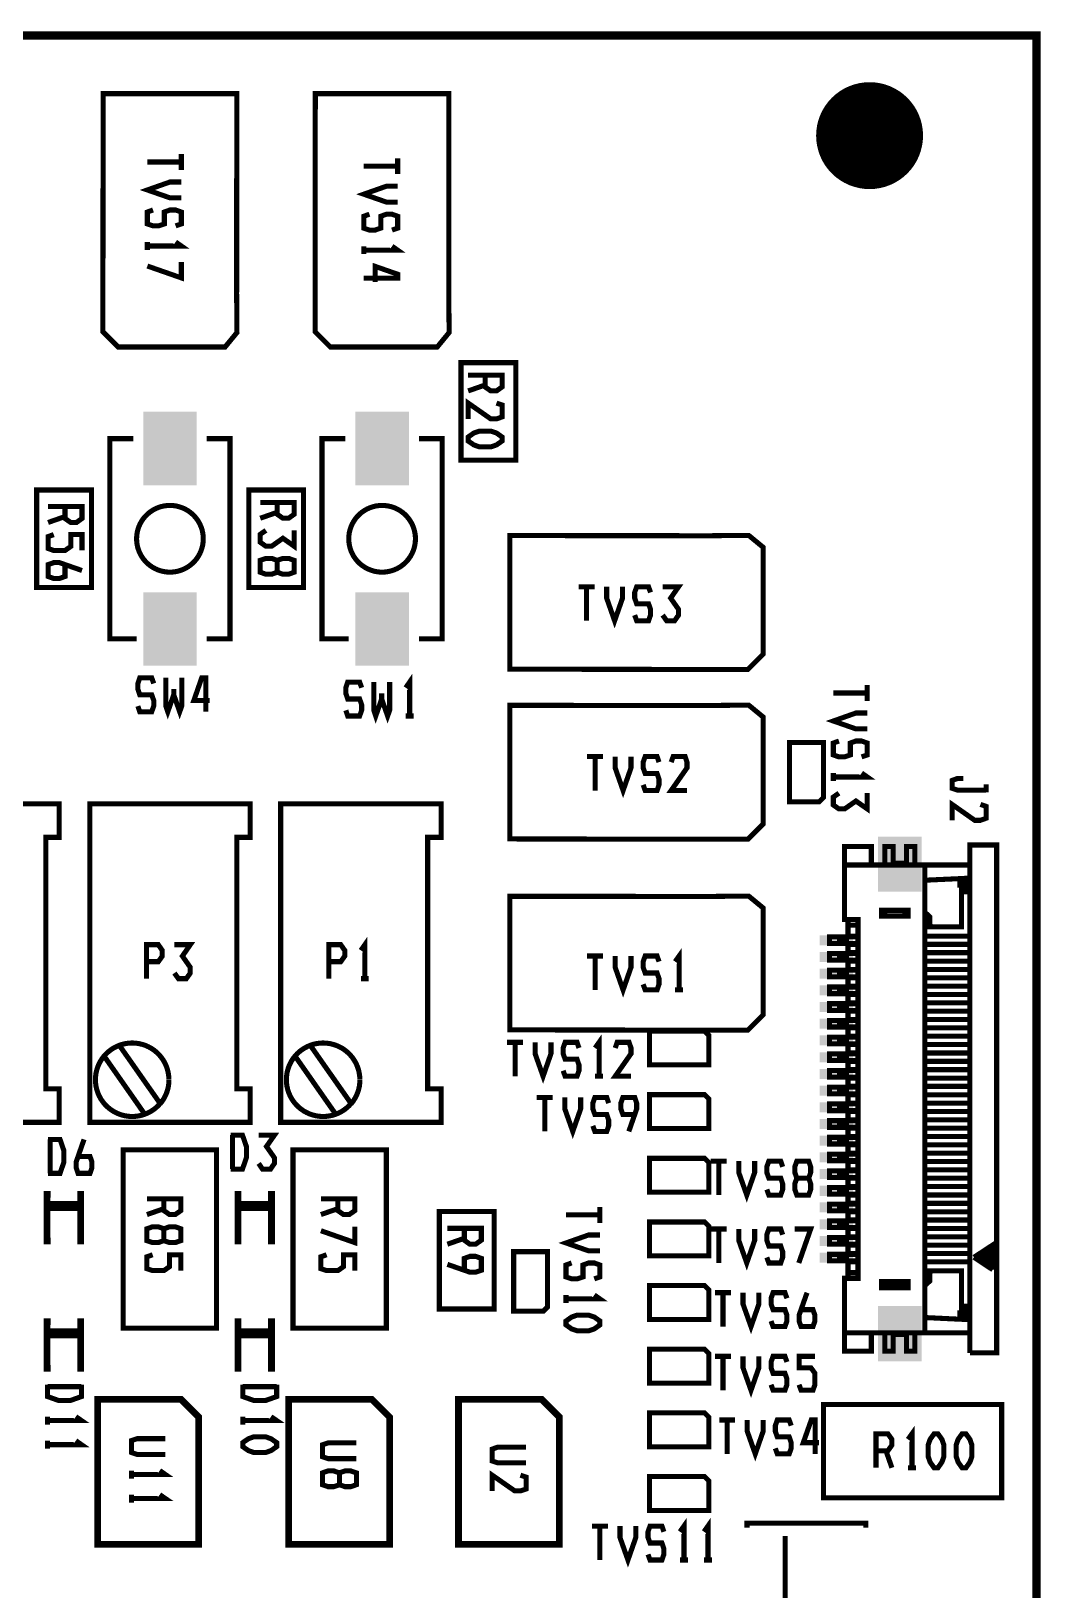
# Model space of a CAD drawing. Extents: x 0 to 130, y 331 to 429.
# Drawn here: x 99.85 to 130.07, y 382.5 to 429.15 of the extents above; entities that cross this region are included whole.
import ezdxf

# ---------------------------------------------------------------- set-up
doc = ezdxf.new("R2010")
doc.units = 0
doc.header["$MEASUREMENT"] = 0
doc.layers.get('0').update_dxf_attribs({"linetype": 'CONTINUOUS'})
for name, color, linetype in [('23-325-0_AST', 7, 'CONTINUOUS'), ('23-325-0_DRD', 1, 'CONTINUOUS'), ('THRUHOLE_NPT', 13, 'CONTINUOUS')]:
    doc.layers.add(name, color=color, linetype=linetype)

# ---------------------------------------------------------------- blocks, each defined once
blk = doc.blocks.new('RECTANGLE_25')
blk.add_solid([(0.82423, 0.65024), (0.82423, -0.65024), (-0.82423, 0.65024), (-0.82423, -0.65024)])
blk = doc.blocks.new('RECTANGLE_26')
blk.add_solid([(0.14986, 0.50038), (0.14986, -0.50038), (-0.14986, 0.50038), (-0.14986, -0.50038)])
blk = doc.blocks.new('RECTANGLE_43')
blk.add_solid([(1.09982, 0.8001), (1.09982, -0.8001), (-1.09982, 0.8001), (-1.09982, -0.8001)])
blk = doc.blocks.new('ROUND_1')
at = {"const_width": 1.6002}
blk.add_lwpolyline([(-0.8001, 0, 1), (0.8001, 0, 1)], format="xyb", close=True, dxfattribs=at)

msp = doc.modelspace()

# ---------------------------------------------------------------- linework, layer by layer
at = {"layer": '23-325-0_AST'}
for points, const_width in [([(-0.06, 339.022), (129.939, 339.022), (129.939, 429.021), (-0.06, 429.021), (-0.06, 339.022)], 0.254), ([(105.997, 421.287), (106.007, 420.129), (105.652, 419.697), (102.451, 419.697), (101.994, 420.154), (102.002, 427.279), (106, 427.279), (106, 425.641), (105.997, 421.287)], 0.152), ([(112.347, 421.287), (112.357, 420.129), (112.002, 419.697), (108.801, 419.697), (108.344, 420.154), (108.352, 427.279), (112.35, 427.279), (112.35, 425.641), (112.347, 421.287)], 0.152), ([(104.341, 424.998), (104.341, 425.473)], 0.152), ([(103.325, 425.234), (104.341, 425.234)], 0.152), ([(109.802, 425.107), (110.818, 425.107)], 0.152), ([(110.818, 424.871), (110.818, 425.346)], 0.152), ([(104.341, 424.16), (104.003, 424.16), (103.325, 424.396), (104.003, 424.635), (104.341, 424.635)], 0.152), ([(110.818, 424.033), (110.48, 424.033), (109.802, 424.269), (110.48, 424.508), (110.818, 424.508)], 0.152), ([(104.171, 423.322), (104.341, 423.38), (104.341, 423.736), (104.171, 423.797), (104.003, 423.797), (103.833, 423.736), (103.833, 423.38), (103.663, 423.322), (103.495, 423.322), (103.325, 423.38), (103.325, 423.736), (103.495, 423.797)], 0.152), ([(110.648, 423.195), (110.818, 423.253), (110.818, 423.609), (110.648, 423.67), (110.48, 423.67), (110.31, 423.609), (110.31, 423.253), (110.14, 423.195), (109.972, 423.195), (109.802, 423.253), (109.802, 423.609), (109.972, 423.67)], 0.152), ([(103.325, 422.603), (103.325, 422.839)], 0.152), ([(103.325, 422.72), (104.341, 422.72), (104.171, 422.839)], 0.152), ([(109.802, 422.476), (109.802, 422.712)], 0.152), ([(109.802, 422.593), (110.818, 422.593), (110.648, 422.712)], 0.152), ([(103.325, 422.12), (104.341, 421.765), (104.341, 422.237)], 0.152), ([(110.14, 421.638), (110.14, 422.11), (110.818, 421.874), (110.818, 421.754), (109.802, 421.754)], 0.152), ([(114.351, 416.306), (114.351, 419.227), (112.713, 419.227), (112.713, 416.306), (114.351, 416.306)], 0.152), ([(113.434, 418.856), (113.434, 418.501), (113.605, 418.381), (113.775, 418.381), (113.942, 418.501), (113.942, 418.856), (112.926, 418.856)], 0.152), ([(113.434, 418.559), (112.926, 418.381)], 0.152), ([(112.926, 417.543), (112.926, 418.018), (113.605, 417.543), (113.775, 417.543), (113.942, 417.604), (113.942, 417.96), (113.775, 418.018)], 0.152), ([(112.926, 417.002), (113.097, 417.121), (113.267, 417.18), (113.605, 417.18), (113.775, 417.121), (113.942, 417.002), (113.942, 416.883), (113.775, 416.766), (113.605, 416.705), (113.267, 416.705), (113.097, 416.766), (112.926, 416.883), (112.926, 417.002)], 0.152), ([(102.901, 416.954), (102.202, 416.954), (102.202, 410.959), (103.003, 410.959)], 0.152), ([(105.101, 416.954), (105.799, 416.954), (105.799, 410.959), (105.101, 410.959)], 0.152), ([(109.251, 416.954), (108.552, 416.954), (108.552, 410.959), (109.353, 410.959)], 0.152), ([(111.451, 416.954), (112.149, 416.954), (112.149, 410.959), (111.451, 410.959)], 0.152), ([(101.651, 412.496), (101.651, 415.417), (100.013, 415.417), (100.013, 412.496), (101.651, 412.496)], 0.152), ([(108.001, 412.496), (108.001, 415.417), (106.363, 415.417), (106.363, 412.496), (108.001, 412.496)], 0.152), ([(100.861, 414.919), (100.861, 414.564), (101.032, 414.444), (101.202, 414.444), (101.369, 414.564), (101.369, 414.919), (100.353, 414.919)], 0.152), ([(100.861, 414.622), (100.353, 414.444)], 0.152), ([(107.211, 415.046), (107.211, 414.691), (107.382, 414.571), (107.552, 414.571), (107.719, 414.691), (107.719, 415.046), (106.703, 415.046)], 0.152), ([(107.211, 414.749), (106.703, 414.571)], 0.152), ([(106.874, 414.208), (106.703, 414.089), (106.703, 413.853), (106.874, 413.733), (107.044, 413.733), (107.382, 413.972), (107.719, 413.733), (107.719, 414.208)], 0.152), ([(100.524, 414.081), (100.353, 414.023), (100.353, 413.667), (100.524, 413.606), (100.861, 413.606), (101.032, 413.726), (101.032, 414.081), (101.369, 414.081), (101.369, 413.606)], 0.152), ([(120.165, 414.048), (121.324, 414.058), (121.755, 413.703), (121.755, 410.502), (121.298, 410.045), (114.173, 410.053), (114.173, 414.051), (115.812, 414.051), (120.165, 414.048)], 0.152), ([(100.861, 413.184), (100.861, 412.829), (100.694, 412.768), (100.524, 412.768), (100.353, 412.829), (100.353, 413.184), (100.524, 413.243), (100.694, 413.243), (101.369, 413.007)], 0.152), ([(107.211, 412.956), (107.382, 412.895), (107.552, 412.895), (107.719, 412.956), (107.719, 413.311), (107.552, 413.37), (107.382, 413.37), (107.211, 413.311), (107.211, 412.956), (107.044, 412.895), (106.874, 412.895), (106.703, 412.956), (106.703, 413.311), (106.874, 413.37), (107.044, 413.37), (107.211, 413.311)], 0.152), ([(116.708, 412.519), (116.233, 412.519)], 0.152), ([(116.472, 411.503), (116.472, 412.519)], 0.152), ([(117.547, 412.519), (117.547, 412.181), (117.31, 411.503), (117.072, 412.181), (117.072, 412.519)], 0.152), ([(118.385, 412.351), (118.326, 412.519), (117.971, 412.519), (117.91, 412.351), (117.91, 412.181), (117.971, 412.011), (118.326, 412.011), (118.385, 411.843), (118.385, 411.673), (118.326, 411.503), (117.971, 411.503), (117.91, 411.673)], 0.152), ([(118.748, 411.673), (118.867, 411.503), (119.104, 411.503), (119.223, 411.673), (119.223, 411.843), (118.987, 412.181), (119.223, 412.519), (118.748, 412.519)], 0.152), ([(103.516, 409.626), (103.455, 409.796), (103.099, 409.796), (103.041, 409.626), (103.041, 409.458), (103.099, 409.288), (103.455, 409.288), (103.516, 409.118), (103.516, 408.95), (103.455, 408.78), (103.099, 408.78), (103.041, 408.95)], 0.152), ([(104.115, 409.458), (104.115, 409.288), (103.937, 408.78), (103.879, 408.95), (103.879, 409.796)], 0.152), ([(104.354, 409.796), (104.354, 408.95), (104.293, 408.78), (104.115, 409.288)], 0.152), ([(105.192, 409.118), (104.717, 409.118), (104.953, 409.796), (105.073, 409.796), (105.073, 408.78)], 0.152), ([(109.739, 409.499), (109.678, 409.669), (109.322, 409.669), (109.264, 409.499), (109.264, 409.331), (109.322, 409.161), (109.678, 409.161), (109.739, 408.991), (109.739, 408.823), (109.678, 408.653), (109.322, 408.653), (109.264, 408.823)], 0.152), ([(110.338, 409.331), (110.338, 409.161), (110.16, 408.653), (110.102, 408.823), (110.102, 409.669)], 0.152), ([(110.577, 409.669), (110.577, 408.823), (110.516, 408.653), (110.338, 409.161)], 0.152), ([(111.176, 408.653), (111.176, 409.669), (111.059, 409.499)], 0.152), ([(124.872, 409.105), (124.872, 409.58)], 0.152), ([(123.856, 409.341), (124.872, 409.341)], 0.152), ([(111.296, 408.653), (111.059, 408.653)], 0.152), ([(120.165, 408.968), (121.324, 408.978), (121.755, 408.623), (121.755, 405.422), (121.298, 404.965), (114.173, 404.973), (114.173, 408.971), (115.812, 408.971), (120.165, 408.968)], 0.152), ([(124.872, 408.267), (124.532, 408.267), (123.856, 408.503), (124.532, 408.742), (124.872, 408.742)], 0.152), ([(123.559, 406.337), (123.559, 407.861), (122.543, 407.861), (122.543, 406.083), (123.432, 406.083), (123.559, 406.21), (123.559, 406.337)], 0.152), ([(124.702, 407.429), (124.872, 407.487), (124.872, 407.843), (124.702, 407.904), (124.532, 407.904), (124.364, 407.843), (124.364, 407.487), (124.194, 407.429), (124.024, 407.429), (123.856, 407.487), (123.856, 407.843), (124.024, 407.904)], 0.152), ([(116.962, 407.439), (116.487, 407.439)], 0.152), ([(116.726, 406.423), (116.726, 407.439)], 0.152), ([(117.801, 407.439), (117.801, 407.101), (117.564, 406.423), (117.326, 407.101), (117.326, 407.439)], 0.152), ([(118.639, 407.271), (118.58, 407.439), (118.225, 407.439), (118.164, 407.271), (118.164, 407.101), (118.225, 406.931), (118.58, 406.931), (118.639, 406.763), (118.639, 406.593), (118.58, 406.423), (118.225, 406.423), (118.164, 406.593)], 0.152), ([(119.477, 406.423), (119.002, 406.423), (119.477, 407.101), (119.477, 407.271), (119.419, 407.439), (119.063, 407.439), (119.002, 407.271)], 0.152), ([(123.856, 406.71), (123.856, 406.946)], 0.152), ([(123.856, 406.827), (124.872, 406.827), (124.702, 406.946)], 0.152), ([(127.75, 406.786), (127.58, 406.786), (127.412, 406.725), (127.412, 406.489), (127.58, 406.431), (128.428, 406.431)], 0.152), ([(124.024, 406.344), (123.856, 406.227), (123.856, 405.989), (124.024, 405.872), (124.194, 405.872), (124.532, 406.108), (124.872, 405.872), (124.872, 406.344)], 0.152), ([(128.428, 406.37), (128.428, 406.608)], 0.152), ([(100.285, 397.492), (100.686, 397.492), (100.686, 396.492), (95.885, 396.492), (95.885, 406.022), (100.686, 406.022), (100.686, 405.021), (100.285, 405.021), (100.285, 397.492)], 0.152), ([(106, 397.492), (106.401, 397.492), (106.401, 396.492), (101.6, 396.492), (101.6, 406.022), (106.401, 406.022), (106.401, 405.021), (106, 405.021), (106, 397.492)], 0.152), ([(111.715, 397.492), (112.116, 397.492), (112.116, 396.492), (107.315, 396.492), (107.315, 406.022), (112.116, 406.022), (112.116, 405.021), (111.715, 405.021), (111.715, 397.492)], 0.152), ([(127.412, 405.531), (127.412, 406.006), (128.088, 405.531), (128.258, 405.531), (128.428, 405.592), (128.428, 405.948), (128.258, 406.006)], 0.152), ([(124.194, 390.192), (124.194, 391.823), (124.295, 391.823), (124.595, 391.823), (124.595, 402.562), (124.295, 402.562), (124.194, 402.562), (124.194, 404.193), (124.194, 404.744), (124.994, 404.744), (124.994, 404.193), (125.395, 404.193), (126.294, 404.193), (126.594, 404.193), (127.945, 404.193), (127.945, 390.192), (127.945, 389.593), (127.945, 390.192), (126.594, 390.192), (126.594, 390.65), (126.594, 390.993), (126.594, 391.612), (126.594, 391.993), (126.594, 390.192), (126.294, 390.192), (125.395, 390.192), (124.994, 390.192), (124.194, 390.192), (124.194, 389.644), (124.994, 389.644), (124.994, 390.192)], 0.152), ([(125.395, 404.193), (125.395, 404.744), (125.644, 404.744), (125.644, 404.244), (126.045, 404.244), (126.045, 404.744), (126.294, 404.744), (126.294, 404.193)], 0.152), ([(127.945, 404.193), (127.945, 404.792), (128.745, 404.792), (128.745, 389.593), (127.945, 389.593)], 0.152), ([(124.994, 404.193), (124.194, 404.193)], 0.152), ([(126.594, 403.738), (126.594, 404.193)], 0.152), ([(127.945, 403.393), (127.795, 403.393), (127.795, 403.794), (127.646, 403.786), (126.594, 403.738), (126.594, 402.773), (126.594, 391.993)], 0.152), ([(127.646, 403.786), (127.646, 403.593), (127.694, 403.593), (127.694, 402.344), (126.802, 402.344), (126.594, 402.344)], 0.152), ([(120.165, 403.253), (121.324, 403.263), (121.755, 402.908), (121.755, 399.707), (121.298, 399.25), (114.173, 399.258), (114.173, 403.256), (115.812, 403.256), (120.165, 403.253)], 0.152), ([(124.194, 403.393), (124.194, 402.664)], 0.152), ([(124.295, 402.562), (124.295, 402.392)], 0.152), ([(125.395, 402.664), (125.294, 402.664), (125.294, 402.842), (125.395, 402.842), (125.995, 402.842), (125.995, 402.824), (125.995, 402.842), (126.094, 402.842), (126.094, 402.664), (125.995, 402.664), (125.995, 402.824), (125.395, 402.824), (125.395, 402.664), (125.995, 402.664)], 0.152), ([(125.395, 402.842), (125.395, 402.824)], 0.152), ([(126.594, 402.773), (126.696, 402.687)], 0.152), ([(126.802, 402.344), (126.744, 402.392), (126.744, 402.643), (126.696, 402.687), (126.696, 402.344)], 0.152), ([(124.044, 402.044), (123.744, 402.044), (123.744, 401.843), (124.044, 401.843), (124.044, 402.044), (124.095, 402.044), (124.095, 401.843), (124.245, 401.843), (124.245, 402.044), (124.493, 402.044), (124.595, 402.044)], 0.152), ([(124.095, 402.044), (124.245, 402.044)], 0.152), ([(124.493, 402.042), (124.493, 402.067), (124.295, 402.067), (124.295, 402.392), (124.595, 402.392)], 0.152), ([(124.333, 402.044), (124.316, 402.044)], 0.152), ([(124.595, 402.067), (124.493, 402.067)], 0.152), ([(127.945, 402.067), (126.594, 402.067)], 0.152), ([(103.297, 401.3), (103.653, 401.3), (103.772, 401.467), (103.772, 401.638), (103.653, 401.808), (103.297, 401.808), (103.297, 400.792)], 0.152), ([(104.135, 400.959), (104.255, 400.792), (104.491, 400.792), (104.61, 400.959), (104.61, 401.13), (104.374, 401.467), (104.61, 401.808), (104.135, 401.808)], 0.152), ([(108.758, 401.3), (109.114, 401.3), (109.233, 401.467), (109.233, 401.638), (109.114, 401.808), (108.758, 401.808), (108.758, 400.792)], 0.152), ([(109.835, 400.792), (109.835, 401.808), (109.716, 401.638)], 0.152), ([(119.241, 400.454), (119.241, 401.47), (119.121, 401.302)], 0.152), ([(124.095, 401.843), (124.044, 401.843)], 0.152), ([(124.595, 401.818), (124.493, 401.818), (124.493, 401.843), (124.245, 401.843)], 0.152), ([(124.493, 401.818), (124.295, 401.818), (124.295, 401.569), (124.493, 401.569), (124.595, 401.569)], 0.152), ([(124.333, 401.843), (124.316, 401.843)], 0.152), ([(124.493, 401.843), (124.595, 401.843)], 0.152), ([(124.493, 401.544), (124.493, 401.569)], 0.152), ([(126.594, 401.818), (127.945, 401.818)], 0.152), ([(127.945, 401.569), (126.594, 401.569)], 0.152), ([(116.962, 401.47), (116.487, 401.47)], 0.152), ([(116.726, 400.454), (116.726, 401.47)], 0.152), ([(117.801, 401.47), (117.801, 401.132), (117.564, 400.454), (117.326, 401.132), (117.326, 401.47)], 0.152), ([(118.639, 401.302), (118.58, 401.47), (118.225, 401.47), (118.164, 401.302), (118.164, 401.132), (118.225, 400.962), (118.58, 400.962), (118.639, 400.794), (118.639, 400.624), (118.58, 400.454), (118.225, 400.454), (118.164, 400.624)], 0.152), ([(124.595, 401.318), (124.493, 401.318), (124.493, 401.343), (124.245, 401.343), (124.095, 401.343), (124.095, 401.544), (124.044, 401.544), (123.744, 401.544), (123.744, 401.343), (124.044, 401.343), (124.095, 401.343)], 0.152), ([(124.044, 401.544), (124.044, 401.343)], 0.152), ([(124.095, 401.544), (124.245, 401.544)], 0.152), ([(124.595, 401.544), (124.493, 401.544), (124.245, 401.544), (124.245, 401.343)], 0.152), ([(124.493, 401.318), (124.295, 401.318), (124.295, 401.069), (124.493, 401.069), (124.595, 401.069)], 0.152), ([(124.333, 401.343), (124.316, 401.343)], 0.152), ([(124.493, 401.343), (124.595, 401.343)], 0.152), ([(126.594, 401.318), (127.945, 401.318)], 0.152), ([(109.952, 400.792), (109.716, 400.792)], 0.152), ([(124.595, 401.043), (124.493, 401.043), (124.245, 401.043), (124.095, 401.043), (124.044, 401.043), (124.044, 400.843), (123.744, 400.843), (123.744, 401.043), (124.044, 401.043)], 0.152), ([(124.595, 400.817), (124.493, 400.817), (124.493, 400.843), (124.245, 400.843), (124.095, 400.843), (124.044, 400.843)], 0.152), ([(124.095, 401.043), (124.095, 400.843)], 0.152), ([(124.245, 401.043), (124.245, 400.843)], 0.152), ([(124.493, 400.817), (124.295, 400.817), (124.295, 400.568), (124.496, 400.568)], 0.152), ([(124.333, 401.043), (124.316, 401.043)], 0.152), ([(124.316, 400.843), (124.333, 400.843)], 0.152), ([(124.493, 401.043), (124.493, 401.069)], 0.152), ([(124.493, 400.843), (124.595, 400.843)], 0.152), ([(127.945, 401.069), (126.594, 401.069)], 0.152), ([(126.594, 400.817), (127.945, 400.817)], 0.152), ([(119.358, 400.454), (119.121, 400.454)], 0.152), ([(124.044, 400.543), (123.744, 400.543), (123.744, 400.342), (124.044, 400.342), (124.044, 400.543), (124.095, 400.543), (124.245, 400.543)], 0.152), ([(124.245, 400.342), (124.095, 400.342), (124.044, 400.342)], 0.152), ([(124.095, 400.342), (124.095, 400.543)], 0.152), ([(124.595, 400.568), (124.496, 400.568), (124.493, 400.568), (124.493, 400.543), (124.245, 400.543), (124.245, 400.342), (124.493, 400.342), (124.595, 400.342)], 0.152), ([(124.493, 400.043), (124.493, 400.068), (124.295, 400.068), (124.295, 400.317), (124.493, 400.317), (124.595, 400.317)], 0.152), ([(124.493, 400.543), (124.595, 400.543)], 0.152), ([(124.493, 400.342), (124.493, 400.317)], 0.152), ([(127.945, 400.568), (126.594, 400.568)], 0.152), ([(126.594, 400.317), (127.945, 400.317)], 0.152), ([(124.044, 400.043), (123.744, 400.043), (123.744, 399.842), (124.044, 399.842), (124.044, 400.043), (124.095, 400.043), (124.245, 400.043)], 0.152), ([(124.245, 399.842), (124.095, 399.842), (124.044, 399.842)], 0.152), ([(124.095, 399.842), (124.095, 400.043)], 0.152), ([(124.595, 400.043), (124.493, 400.043), (124.245, 400.043), (124.245, 399.842), (124.493, 399.842), (124.493, 399.819), (124.595, 399.819)], 0.152), ([(124.493, 399.568), (124.295, 399.568), (124.295, 399.819), (124.493, 399.819)], 0.152), ([(124.333, 400.043), (124.316, 400.043)], 0.152), ([(124.595, 400.068), (124.493, 400.068)], 0.152), ([(124.595, 399.842), (124.493, 399.842)], 0.152), ([(127.945, 400.068), (126.594, 400.068)], 0.152), ([(126.594, 399.819), (127.945, 399.819)], 0.152), ([(124.595, 399.568), (124.493, 399.568), (124.493, 399.542), (124.245, 399.542), (124.095, 399.542), (124.095, 399.344), (124.044, 399.344), (124.044, 399.542), (123.744, 399.542), (123.744, 399.344), (124.044, 399.344)], 0.152), ([(124.044, 399.542), (124.095, 399.542)], 0.152), ([(124.493, 399.042), (124.493, 399.067), (124.295, 399.067), (124.295, 399.319), (124.493, 399.319), (124.493, 399.344), (124.245, 399.344), (124.095, 399.344)], 0.152), ([(124.245, 399.542), (124.245, 399.344)], 0.152), ([(124.333, 399.542), (124.316, 399.542)], 0.152), ([(124.333, 399.344), (124.316, 399.344)], 0.152), ([(124.493, 399.542), (124.595, 399.542)], 0.152), ([(124.493, 399.344), (124.595, 399.344)], 0.152), ([(124.595, 399.319), (124.493, 399.319)], 0.152), ([(127.945, 399.568), (126.594, 399.568)], 0.152), ([(126.594, 399.319), (127.945, 399.319)], 0.152), ([(103.711, 397.05), (102.489, 398.793)], 0.152), ([(109.426, 397.05), (108.204, 398.793)], 0.152), ([(114.567, 398.887), (114.092, 398.887)], 0.152), ([(114.331, 397.871), (114.331, 398.887)], 0.152), ([(115.405, 398.887), (115.405, 398.546), (115.169, 397.871), (114.93, 398.546), (114.93, 398.887)], 0.152), ([(116.244, 398.717), (116.185, 398.887), (115.83, 398.887), (115.769, 398.717), (115.769, 398.546), (115.83, 398.379), (116.185, 398.379), (116.244, 398.209), (116.244, 398.038), (116.185, 397.871), (115.83, 397.871), (115.769, 398.038)], 0.152), ([(116.846, 397.871), (116.846, 398.887), (116.726, 398.717)], 0.152), ([(117.801, 397.871), (117.328, 397.871), (117.801, 398.546), (117.801, 398.717), (117.742, 398.887), (117.387, 398.887), (117.328, 398.717)], 0.152), ([(119.876, 399.225), (118.352, 399.225), (118.352, 398.209), (120.13, 398.209), (120.13, 399.098), (120.003, 399.225), (119.876, 399.225)], 0.152), ([(124.595, 399.042), (124.493, 399.042), (124.245, 399.042), (124.095, 399.042), (124.044, 399.042), (124.044, 398.844), (123.744, 398.844), (123.744, 399.042), (124.044, 399.042)], 0.152), ([(124.595, 398.818), (124.493, 398.818), (124.493, 398.844), (124.245, 398.844), (124.095, 398.844), (124.044, 398.844)], 0.152), ([(124.095, 399.042), (124.095, 398.844)], 0.152), ([(124.245, 398.844), (124.245, 399.042)], 0.152), ([(124.493, 398.818), (124.295, 398.818), (124.295, 398.567), (124.496, 398.567), (124.595, 398.567)], 0.152), ([(124.333, 399.042), (124.316, 399.042)], 0.152), ([(124.333, 398.844), (124.316, 398.844)], 0.152), ([(124.595, 399.067), (124.493, 399.067)], 0.152), ([(124.493, 398.844), (124.595, 398.844)], 0.152), ([(127.945, 399.067), (126.594, 399.067)], 0.152), ([(126.594, 398.818), (127.945, 398.818)], 0.152), ([(102.032, 398.473), (103.251, 396.73)], 0.152), ([(107.747, 398.473), (108.966, 396.73)], 0.152), ([(124.044, 398.343), (123.744, 398.343), (123.744, 398.544), (124.044, 398.544), (124.044, 398.343), (124.095, 398.343), (124.095, 398.544), (124.245, 398.544)], 0.152), ([(124.044, 398.544), (124.095, 398.544)], 0.152), ([(124.245, 398.343), (124.095, 398.343)], 0.152), ([(124.595, 398.544), (124.493, 398.544), (124.245, 398.544), (124.245, 398.343), (124.493, 398.343), (124.595, 398.343)], 0.152), ([(124.493, 398.343), (124.493, 398.318), (124.295, 398.318), (124.295, 398.069), (124.493, 398.069), (124.595, 398.069)], 0.152), ([(124.493, 398.544), (124.493, 398.567)], 0.152), ([(124.493, 398.318), (124.595, 398.318)], 0.152), ([(127.945, 398.567), (126.594, 398.567)], 0.152), ([(126.594, 398.318), (127.945, 398.318)], 0.152), ([(116.962, 397.871), (116.726, 397.871)], 0.152), ([(124.044, 397.843), (123.744, 397.843), (123.744, 398.044), (124.044, 398.044), (124.044, 397.843), (124.095, 397.843), (124.095, 398.044), (124.245, 398.044)], 0.152), ([(124.044, 398.044), (124.095, 398.044)], 0.152), ([(124.245, 397.843), (124.095, 397.843)], 0.152), ([(124.595, 397.817), (124.493, 397.817), (124.493, 397.843), (124.245, 397.843), (124.245, 398.044), (124.493, 398.044), (124.595, 398.044)], 0.152), ([(124.333, 398.044), (124.316, 398.044)], 0.152), ([(124.333, 397.843), (124.316, 397.843)], 0.152), ([(124.493, 398.044), (124.493, 398.069)], 0.152), ([(124.493, 397.843), (124.595, 397.843)], 0.152), ([(127.945, 398.069), (126.594, 398.069)], 0.152), ([(124.595, 397.543), (124.493, 397.543), (124.245, 397.543), (124.095, 397.543), (124.044, 397.543), (124.044, 397.343), (123.744, 397.343), (123.744, 397.543), (124.044, 397.543)], 0.152), ([(124.095, 397.543), (124.095, 397.343)], 0.152), ([(124.245, 397.343), (124.245, 397.543)], 0.152), ([(124.493, 397.569), (124.295, 397.569), (124.295, 397.817), (124.493, 397.817)], 0.152), ([(124.333, 397.543), (124.316, 397.543)], 0.152), ([(124.493, 397.543), (124.493, 397.569), (124.595, 397.569)], 0.152), ([(126.594, 397.817), (127.945, 397.817)], 0.152), ([(127.945, 397.569), (126.594, 397.569)], 0.152), ([(115.456, 397.236), (114.981, 397.236)], 0.152), ([(115.22, 396.22), (115.22, 397.236)], 0.152), ([(116.294, 397.236), (116.294, 396.895), (116.058, 396.22), (115.819, 396.895), (115.819, 397.236)], 0.152), ([(117.133, 397.066), (117.074, 397.236), (116.719, 397.236), (116.658, 397.066), (116.658, 396.895), (116.719, 396.728), (117.074, 396.728), (117.133, 396.558), (117.133, 396.387), (117.074, 396.22), (116.719, 396.22), (116.658, 396.387)], 0.152), ([(117.912, 396.728), (117.557, 396.728), (117.496, 396.895), (117.496, 397.066), (117.557, 397.236), (117.912, 397.236), (117.971, 397.066), (117.971, 396.895), (117.735, 396.22)], 0.152), ([(119.876, 397.32), (118.352, 397.32), (118.352, 396.304), (120.13, 396.304), (120.13, 397.193), (120.003, 397.32), (119.876, 397.32)], 0.152), ([(124.595, 397.043), (124.493, 397.043), (124.245, 397.043), (124.095, 397.043), (124.044, 397.043), (124.044, 396.842), (123.744, 396.842), (123.744, 397.043), (124.044, 397.043)], 0.152), ([(124.595, 397.343), (124.493, 397.343), (124.245, 397.343), (124.095, 397.343), (124.044, 397.343)], 0.152), ([(124.095, 396.842), (124.095, 397.043)], 0.152), ([(124.245, 396.842), (124.245, 397.043)], 0.152), ([(124.493, 397.343), (124.493, 397.317), (124.295, 397.317), (124.295, 397.068), (124.493, 397.068), (124.595, 397.068)], 0.152), ([(124.333, 397.343), (124.316, 397.343)], 0.152), ([(124.333, 397.043), (124.316, 397.043)], 0.152), ([(124.493, 397.317), (124.595, 397.317)], 0.152), ([(124.493, 397.043), (124.493, 397.068)], 0.152), ([(126.594, 397.317), (127.945, 397.317)], 0.152), ([(127.945, 397.068), (126.594, 397.068)], 0.152), ([(124.595, 396.542), (124.493, 396.542), (124.245, 396.542), (124.095, 396.542), (124.095, 396.342), (124.044, 396.342), (124.044, 396.542), (123.744, 396.542), (123.744, 396.342), (124.044, 396.342)], 0.152), ([(124.595, 396.817), (124.493, 396.817), (124.493, 396.842), (124.245, 396.842), (124.095, 396.842), (124.044, 396.842)], 0.152), ([(124.044, 396.542), (124.095, 396.542)], 0.152), ([(124.245, 396.342), (124.245, 396.542)], 0.152), ([(124.493, 396.817), (124.295, 396.817), (124.295, 396.568), (124.496, 396.568)], 0.152), ([(124.316, 396.842), (124.333, 396.842)], 0.152), ([(124.333, 396.542), (124.316, 396.542)], 0.152), ([(124.493, 396.842), (124.595, 396.842)], 0.152), ([(124.595, 396.568), (124.496, 396.568), (124.493, 396.568), (124.493, 396.542)], 0.152), ([(126.594, 396.817), (127.945, 396.817)], 0.152), ([(127.945, 396.568), (126.594, 396.568)], 0.152), ([(100.356, 394.965), (100.711, 394.965), (100.828, 395.303), (100.828, 395.643), (100.711, 395.981), (100.356, 395.981)], 0.152), ([(100.414, 394.965), (100.414, 395.981)], 0.152), ([(101.252, 395.473), (101.608, 395.473), (101.667, 395.303), (101.667, 395.135), (101.608, 394.965), (101.252, 394.965), (101.194, 395.135), (101.194, 395.303), (101.43, 395.981)], 0.152), ([(105.817, 395.092), (106.172, 395.092), (106.289, 395.43), (106.289, 395.77), (106.172, 396.108), (105.817, 396.108)], 0.152), ([(105.875, 395.092), (105.875, 396.108)], 0.152), ([(106.655, 395.262), (106.772, 395.092), (107.011, 395.092), (107.128, 395.262), (107.128, 395.43), (106.891, 395.77), (107.128, 396.108), (106.655, 396.108)], 0.152), ([(124.595, 396.042), (124.493, 396.042), (124.245, 396.042), (124.095, 396.042), (124.095, 395.844), (124.044, 395.844), (124.044, 396.042), (123.744, 396.042), (123.744, 395.844), (124.044, 395.844)], 0.152), ([(124.044, 396.042), (124.095, 396.042)], 0.152), ([(124.595, 396.342), (124.493, 396.342), (124.245, 396.342), (124.095, 396.342)], 0.152), ([(124.245, 395.844), (124.245, 396.042)], 0.152), ([(124.595, 396.067), (124.493, 396.067), (124.295, 396.067), (124.295, 396.319), (124.493, 396.319), (124.595, 396.319)], 0.152), ([(124.333, 396.342), (124.316, 396.342)], 0.152), ([(124.333, 396.042), (124.316, 396.042)], 0.152), ([(124.493, 396.342), (124.493, 396.319)], 0.152), ([(124.493, 396.042), (124.493, 396.067)], 0.152), ([(126.594, 396.319), (127.945, 396.319)], 0.152), ([(127.945, 396.067), (126.594, 396.067)], 0.152), ([(102.604, 395.669), (102.604, 390.335), (105.398, 390.335), (105.398, 395.669), (102.604, 395.669)], 0.152), ([(107.684, 395.669), (107.684, 390.335), (110.478, 390.335), (110.478, 395.669), (107.684, 395.669)], 0.152), ([(124.595, 395.567), (124.493, 395.567), (124.493, 395.542), (124.245, 395.542), (124.095, 395.542), (124.044, 395.542), (123.744, 395.542), (123.744, 395.344), (124.044, 395.344), (124.095, 395.344), (124.095, 395.542)], 0.152), ([(124.044, 395.542), (124.044, 395.344)], 0.152), ([(124.595, 395.844), (124.493, 395.844), (124.245, 395.844), (124.095, 395.844)], 0.152), ([(124.245, 395.344), (124.245, 395.542)], 0.152), ([(124.493, 395.567), (124.295, 395.567), (124.295, 395.819), (124.493, 395.819), (124.595, 395.819)], 0.152), ([(124.333, 395.844), (124.316, 395.844)], 0.152), ([(124.333, 395.542), (124.316, 395.542)], 0.152), ([(124.493, 395.819), (124.493, 395.844)], 0.152), ([(124.493, 395.542), (124.595, 395.542)], 0.152), ([(126.594, 395.819), (127.945, 395.819)], 0.152), ([(127.945, 395.567), (126.594, 395.567)], 0.152), ([(119.876, 395.415), (118.352, 395.415), (118.352, 394.399), (120.13, 394.399), (120.13, 395.288), (120.003, 395.415), (119.876, 395.415)], 0.152), ([(120.663, 395.331), (120.188, 395.331)], 0.152), ([(120.427, 394.315), (120.427, 395.331)], 0.152), ([(121.501, 395.331), (121.501, 394.99), (121.265, 394.315), (121.026, 394.99), (121.026, 395.331)], 0.152), ([(122.34, 395.161), (122.281, 395.331), (121.926, 395.331), (121.865, 395.161), (121.865, 394.99), (121.926, 394.823), (122.281, 394.823), (122.34, 394.653), (122.34, 394.482), (122.281, 394.315), (121.926, 394.315), (121.865, 394.482)], 0.152), ([(123.119, 394.823), (123.178, 394.99), (123.178, 395.161), (123.119, 395.331), (122.764, 395.331), (122.703, 395.161), (122.703, 394.99), (122.764, 394.823), (123.119, 394.823), (123.178, 394.653), (123.178, 394.482), (123.119, 394.315), (122.764, 394.315), (122.703, 394.482), (122.703, 394.653), (122.764, 394.823)], 0.152), ([(124.044, 395.044), (123.744, 395.044), (123.744, 394.843), (124.044, 394.843), (124.044, 395.044), (124.095, 395.044), (124.245, 395.044)], 0.152), ([(124.595, 395.344), (124.493, 395.344), (124.245, 395.344), (124.095, 395.344)], 0.152), ([(124.095, 394.843), (124.095, 395.044)], 0.152), ([(124.595, 395.044), (124.493, 395.044), (124.245, 395.044), (124.245, 394.843), (124.493, 394.843), (124.493, 394.818), (124.595, 394.818)], 0.152), ([(124.493, 395.344), (124.493, 395.318), (124.295, 395.318), (124.295, 395.067), (124.493, 395.067), (124.595, 395.067)], 0.152), ([(124.316, 395.344), (124.333, 395.344)], 0.152), ([(124.333, 395.044), (124.316, 395.044)], 0.152), ([(124.493, 395.318), (124.595, 395.318)], 0.152), ([(124.493, 395.041), (124.493, 395.067)], 0.152), ([(126.594, 395.318), (127.945, 395.318)], 0.152), ([(127.945, 395.067), (126.594, 395.067)], 0.152), ([(124.245, 394.843), (124.095, 394.843), (124.044, 394.843)], 0.152), ([(124.595, 394.569), (124.493, 394.569), (124.295, 394.569), (124.295, 394.818), (124.493, 394.818)], 0.152), ([(124.595, 394.843), (124.493, 394.843)], 0.152), ([(124.493, 394.543), (124.493, 394.569)], 0.152), ([(126.594, 394.818), (127.945, 394.818)], 0.152), ([(127.945, 394.569), (126.594, 394.569)], 0.152), ([(100.427, 392.938), (100.325, 392.938), (100.325, 394.335), (100.427, 394.335)], 0.201), ([(101.225, 394.335), (101.326, 394.335), (101.326, 392.938), (101.225, 392.938)], 0.201), ([(103.82, 394.206), (103.82, 393.85), (103.991, 393.731), (104.158, 393.731), (104.328, 393.85), (104.328, 394.206), (103.312, 394.206)], 0.152), ([(106.142, 392.938), (106.04, 392.938), (106.04, 394.335), (106.142, 394.335)], 0.201), ([(106.94, 394.335), (107.041, 394.335), (107.041, 392.938), (106.94, 392.938)], 0.201), ([(109.027, 394.206), (109.027, 393.85), (109.198, 393.731), (109.365, 393.731), (109.535, 393.85), (109.535, 394.206), (108.519, 394.206)], 0.152), ([(124.595, 394.543), (124.493, 394.543), (124.245, 394.543), (124.095, 394.543), (124.044, 394.543), (123.744, 394.543), (123.744, 394.343), (124.044, 394.343), (124.095, 394.343), (124.095, 394.543)], 0.152), ([(124.044, 394.543), (124.044, 394.343)], 0.152), ([(124.595, 394.343), (124.493, 394.343), (124.245, 394.343), (124.095, 394.343)], 0.152), ([(124.245, 394.343), (124.245, 394.543)], 0.152), ([(124.595, 394.068), (124.493, 394.068), (124.295, 394.068), (124.295, 394.317), (124.493, 394.317), (124.595, 394.317)], 0.152), ([(124.333, 394.543), (124.316, 394.543)], 0.152), ([(124.316, 394.343), (124.333, 394.343)], 0.152), ([(124.493, 394.317), (124.493, 394.343)], 0.152), ([(126.594, 394.317), (127.945, 394.317)], 0.152), ([(101.326, 394.035), (101.326, 393.936), (100.325, 393.936), (100.325, 394.035), (101.326, 394.035)], 0.201), ([(103.82, 393.908), (103.312, 393.731)], 0.152), ([(107.041, 394.035), (107.041, 393.936), (106.04, 393.936), (106.04, 394.035), (107.041, 394.035)], 0.201), ([(109.027, 393.908), (108.519, 393.731)], 0.152), ([(112.065, 393.827), (112.065, 390.906), (113.704, 390.906), (113.704, 393.827), (112.065, 393.827)], 0.152), ([(115.855, 393.72), (116.871, 393.72)], 0.152), ([(116.871, 393.484), (116.871, 393.959)], 0.152), ([(124.044, 393.842), (123.744, 393.842), (123.744, 394.043), (124.044, 394.043), (124.044, 393.842), (124.095, 393.842), (124.245, 393.842), (124.493, 393.842), (124.493, 393.817), (124.595, 393.817)], 0.152), ([(124.595, 394.043), (124.493, 394.043), (124.245, 394.043), (124.095, 394.043), (124.044, 394.043)], 0.152), ([(124.095, 394.043), (124.095, 393.842)], 0.152), ([(124.245, 393.842), (124.245, 394.043)], 0.152), ([(124.493, 393.568), (124.295, 393.568), (124.295, 393.817), (124.493, 393.817)], 0.152), ([(124.333, 394.043), (124.316, 394.043)], 0.152), ([(124.333, 393.842), (124.316, 393.842)], 0.152), ([(124.493, 394.043), (124.493, 394.068)], 0.152), ([(124.493, 393.842), (124.595, 393.842)], 0.152), ([(127.945, 394.068), (126.594, 394.068)], 0.152), ([(126.594, 393.817), (127.945, 393.817)], 0.152), ([(103.82, 392.951), (103.991, 392.892), (104.158, 392.892), (104.328, 392.951), (104.328, 393.306), (104.158, 393.367), (103.991, 393.367), (103.82, 393.306), (103.82, 392.951), (103.65, 392.892), (103.483, 392.892), (103.312, 392.951), (103.312, 393.306), (103.483, 393.367), (103.65, 393.367), (103.82, 393.306)], 0.152), ([(108.519, 393.248), (109.535, 392.892), (109.535, 393.367)], 0.152), ([(112.812, 393.319), (112.812, 392.964), (112.98, 392.844), (113.15, 392.844), (113.32, 392.964), (113.32, 393.319), (112.304, 393.319)], 0.152), ([(119.876, 393.51), (118.352, 393.51), (118.352, 392.494), (120.13, 392.494), (120.13, 393.383), (120.003, 393.51), (119.876, 393.51)], 0.152), ([(120.663, 393.299), (120.188, 393.299)], 0.152), ([(120.427, 392.283), (120.427, 393.299)], 0.152), ([(121.501, 393.299), (121.501, 392.958), (121.265, 392.283), (121.026, 392.958), (121.026, 393.299)], 0.152), ([(122.34, 393.129), (122.281, 393.299), (121.926, 393.299), (121.865, 393.129), (121.865, 392.958), (121.926, 392.791), (122.281, 392.791), (122.34, 392.621), (122.34, 392.45), (122.281, 392.283), (121.926, 392.283), (121.865, 392.45)], 0.152), ([(122.822, 392.283), (123.178, 393.299), (122.703, 393.299)], 0.152), ([(124.595, 393.568), (124.493, 393.568), (124.493, 393.543), (124.245, 393.543), (124.095, 393.543), (124.044, 393.543), (124.044, 393.342), (123.744, 393.342), (123.744, 393.543), (124.044, 393.543)], 0.152), ([(124.044, 393.342), (124.095, 393.342), (124.245, 393.342)], 0.152), ([(124.095, 393.543), (124.095, 393.342)], 0.152), ([(124.245, 393.543), (124.245, 393.342), (124.493, 393.342), (124.595, 393.342)], 0.152), ([(124.595, 393.317), (124.493, 393.317), (124.295, 393.317), (124.295, 393.068), (124.493, 393.068), (124.595, 393.068)], 0.152), ([(124.333, 393.543), (124.316, 393.543)], 0.152), ([(124.493, 393.543), (124.595, 393.543)], 0.152), ([(124.493, 393.317), (124.493, 393.342)], 0.152), ([(127.945, 393.568), (126.594, 393.568)], 0.152), ([(126.594, 393.317), (127.945, 393.317)], 0.152), ([(112.812, 393.022), (112.304, 392.844)], 0.152), ([(116.871, 392.646), (116.531, 392.646), (115.855, 392.882), (116.531, 393.121), (116.871, 393.121)], 0.152), ([(124.044, 392.842), (123.744, 392.842), (123.744, 393.042), (124.044, 393.042)], 0.152), ([(124.095, 392.842), (124.095, 393.042), (124.044, 393.042), (124.044, 392.842), (124.095, 392.842), (124.245, 392.842), (124.493, 392.842), (124.493, 392.819), (124.595, 392.819)], 0.152), ([(124.095, 393.042), (124.245, 393.042)], 0.152), ([(124.245, 392.842), (124.245, 393.042), (124.493, 393.042), (124.595, 393.042)], 0.152), ([(124.493, 392.542), (124.493, 392.567), (124.295, 392.567), (124.295, 392.819), (124.493, 392.819)], 0.152), ([(124.333, 393.042), (124.316, 393.042)], 0.152), ([(124.316, 392.842), (124.333, 392.842)], 0.152), ([(124.493, 393.042), (124.493, 393.068)], 0.152), ([(124.493, 392.842), (124.595, 392.842)], 0.152), ([(127.945, 393.068), (126.594, 393.068)], 0.152), ([(126.594, 392.819), (127.945, 392.819)], 0.152), ([(128.626, 392.082), (128.626, 392.821), (128.065, 392.453)], 0.152), ([(128.441, 392.204), (128.441, 392.699)], 0.152), ([(128.626, 392.72), (128.471, 392.72)], 0.152), ([(128.578, 392.115), (128.578, 392.791)], 0.152), ([(103.483, 392.529), (103.312, 392.468), (103.312, 392.113), (103.483, 392.054), (103.82, 392.054), (103.991, 392.174), (103.991, 392.529), (104.328, 392.529), (104.328, 392.054)], 0.152), ([(108.69, 392.529), (108.519, 392.468), (108.519, 392.113), (108.69, 392.054), (109.027, 392.054), (109.198, 392.174), (109.198, 392.529), (109.535, 392.529), (109.535, 392.054)], 0.152), ([(112.812, 392.064), (112.812, 392.42), (112.98, 392.481), (113.15, 392.481), (113.32, 392.42), (113.32, 392.064), (113.15, 392.006), (112.98, 392.006), (112.304, 392.242)], 0.152), ([(115.304, 391.097), (115.304, 392.621), (114.288, 392.621), (114.288, 390.843), (115.177, 390.843), (115.304, 390.97), (115.304, 391.097)], 0.152), ([(116.701, 391.808), (116.871, 391.866), (116.871, 392.222), (116.701, 392.283), (116.531, 392.283), (116.363, 392.222), (116.363, 391.866), (116.193, 391.808), (116.023, 391.808), (115.855, 391.866), (115.855, 392.222), (116.023, 392.283)], 0.152), ([(124.044, 392.542), (123.744, 392.542), (123.744, 392.344), (124.044, 392.344), (124.044, 392.542), (124.095, 392.542), (124.245, 392.542)], 0.152), ([(124.245, 392.344), (124.095, 392.344), (124.044, 392.344)], 0.152), ([(124.095, 392.344), (124.095, 392.542)], 0.152), ([(124.595, 392.542), (124.493, 392.542), (124.245, 392.542), (124.245, 392.344), (124.493, 392.344), (124.595, 392.344)], 0.152), ([(124.493, 392.344), (124.493, 392.318), (124.295, 392.318), (124.295, 391.993), (124.595, 391.993)], 0.152), ([(124.333, 392.542), (124.316, 392.542)], 0.152), ([(124.595, 392.567), (124.493, 392.567)], 0.152), ([(124.493, 392.318), (124.595, 392.318)], 0.152), ([(127.945, 392.567), (126.594, 392.567)], 0.152), ([(126.594, 392.318), (127.945, 392.318)], 0.152), ([(128.626, 392.082), (128.065, 392.453)], 0.152), ([(128.626, 392.445), (128.072, 392.445)], 0.152), ([(128.166, 392.387), (128.166, 392.519)], 0.152), ([(128.626, 392.583), (128.263, 392.583)], 0.152), ([(128.626, 392.308), (128.281, 392.308)], 0.152), ([(128.303, 392.296), (128.303, 392.61)], 0.152), ([(124.295, 391.993), (124.295, 391.823)], 0.152), ([(126.696, 392.044), (126.696, 391.699), (126.744, 391.742), (126.744, 391.993), (126.802, 392.044), (126.594, 392.044)], 0.152), ([(126.594, 390.65), (127.646, 390.599), (127.795, 390.594), (127.795, 390.993), (127.945, 390.993), (127.945, 391.869)], 0.152), ([(126.802, 392.044), (127.694, 392.044), (127.694, 390.792), (127.646, 390.792), (127.646, 390.599)], 0.152), ([(128.626, 392.171), (128.489, 392.171)], 0.152), ([(115.855, 391.089), (115.855, 391.325)], 0.152), ([(115.855, 391.206), (116.871, 391.206), (116.701, 391.325)], 0.152), ([(119.876, 391.605), (118.352, 391.605), (118.352, 390.589), (120.13, 390.589), (120.13, 391.478), (120.003, 391.605), (119.876, 391.605)], 0.152), ([(120.79, 391.394), (120.315, 391.394)], 0.152), ([(120.554, 390.378), (120.554, 391.394)], 0.152), ([(121.628, 391.394), (121.628, 391.053), (121.392, 390.378), (121.153, 391.053), (121.153, 391.394)], 0.152), ([(122.467, 391.224), (122.408, 391.394), (122.053, 391.394), (121.992, 391.224), (121.992, 391.053), (122.053, 390.886), (122.408, 390.886), (122.467, 390.716), (122.467, 390.545), (122.408, 390.378), (122.053, 390.378), (121.992, 390.545)], 0.152), ([(122.891, 390.886), (123.246, 390.886), (123.305, 390.716), (123.305, 390.545), (123.246, 390.378), (122.891, 390.378), (122.83, 390.545), (122.83, 390.716), (123.069, 391.394)], 0.152), ([(125.294, 391.724), (125.294, 391.544), (125.395, 391.544), (125.995, 391.544), (126.094, 391.544), (126.094, 391.724), (125.995, 391.724), (125.395, 391.724), (125.294, 391.724)], 0.152), ([(125.395, 391.724), (125.395, 391.564), (125.995, 391.564), (125.995, 391.544), (125.995, 391.564), (125.995, 391.724)], 0.152), ([(125.395, 391.564), (125.395, 391.544)], 0.152), ([(126.696, 391.699), (126.594, 391.612)], 0.152), ([(100.427, 389.128), (100.325, 389.128), (100.325, 390.525), (100.427, 390.525)], 0.201), ([(101.225, 390.525), (101.326, 390.525), (101.326, 389.128), (101.225, 389.128)], 0.201), ([(106.142, 389.128), (106.04, 389.128), (106.04, 390.525), (106.142, 390.525)], 0.201), ([(106.94, 390.525), (107.041, 390.525), (107.041, 389.128), (106.94, 389.128)], 0.201), ([(115.855, 390.545), (116.023, 390.665), (116.193, 390.723), (116.531, 390.723), (116.701, 390.665), (116.871, 390.545), (116.871, 390.429), (116.701, 390.309), (116.531, 390.251), (116.193, 390.251), (116.023, 390.309), (115.855, 390.429), (115.855, 390.545)], 0.152), ([(101.326, 390.225), (101.326, 390.126), (100.325, 390.126), (100.325, 390.225), (101.326, 390.225)], 0.201), ([(107.041, 390.225), (107.041, 390.126), (106.04, 390.126), (106.04, 390.225), (107.041, 390.225)], 0.201), ([(126.294, 390.192), (126.294, 389.644), (126.045, 389.644), (126.045, 390.142), (125.644, 390.142), (125.644, 389.644), (125.395, 389.644), (125.395, 390.192)], 0.152), ([(119.876, 389.7), (118.352, 389.7), (118.352, 388.684), (120.13, 388.684), (120.13, 389.573), (120.003, 389.7), (119.876, 389.7)], 0.152), ([(120.79, 389.489), (120.315, 389.489)], 0.152), ([(120.554, 388.473), (120.554, 389.489)], 0.152), ([(121.628, 389.489), (121.628, 389.148), (121.392, 388.473), (121.153, 389.148), (121.153, 389.489)], 0.152), ([(122.467, 389.319), (122.408, 389.489), (122.053, 389.489), (121.992, 389.319), (121.992, 389.148), (122.053, 388.981), (122.408, 388.981), (122.467, 388.811), (122.467, 388.64), (122.408, 388.473), (122.053, 388.473), (121.992, 388.64)], 0.152), ([(122.83, 388.64), (122.891, 388.473), (123.246, 388.473), (123.305, 388.64), (123.305, 388.981), (123.185, 389.148), (122.83, 389.148), (122.83, 389.489), (123.305, 389.489)], 0.152), ([(100.338, 388.64), (100.338, 388.285), (100.676, 388.165), (101.016, 388.165), (101.354, 388.285), (101.354, 388.64)], 0.152), ([(100.338, 388.582), (101.354, 388.582)], 0.152), ([(106.18, 388.64), (106.18, 388.285), (106.518, 388.165), (106.858, 388.165), (107.196, 388.285), (107.196, 388.64)], 0.152), ([(106.18, 388.582), (107.196, 388.582)], 0.152), ([(104.864, 387.668), (104.864, 383.858), (101.842, 383.858), (101.842, 388.201), (104.331, 388.201), (104.864, 387.668)], 0.201), ([(110.579, 387.668), (110.579, 383.858), (107.557, 383.858), (107.557, 388.201), (110.046, 388.201), (110.579, 387.668)], 0.201), ([(115.659, 387.668), (115.659, 383.858), (112.637, 383.858), (112.637, 388.201), (115.126, 388.201), (115.659, 387.668)], 0.201), ([(128.893, 388.049), (123.559, 388.049), (123.559, 385.255), (128.893, 385.255), (128.893, 388.049)], 0.152), ([(100.338, 387.447), (100.338, 387.683)], 0.152), ([(100.338, 387.566), (101.354, 387.566), (101.184, 387.683)], 0.152), ([(106.18, 387.447), (106.18, 387.683)], 0.152), ([(106.18, 387.566), (107.196, 387.566), (107.026, 387.683)], 0.152), ([(119.876, 387.795), (118.352, 387.795), (118.352, 386.779), (120.13, 386.779), (120.13, 387.668), (120.003, 387.795), (119.876, 387.795)], 0.152), ([(120.917, 387.584), (120.442, 387.584)], 0.152), ([(120.681, 386.568), (120.681, 387.584)], 0.152), ([(121.755, 387.584), (121.755, 387.243), (121.519, 386.568), (121.28, 387.243), (121.28, 387.584)], 0.152), ([(122.594, 387.414), (122.535, 387.584), (122.18, 387.584), (122.119, 387.414), (122.119, 387.243), (122.18, 387.076), (122.535, 387.076), (122.594, 386.906), (122.594, 386.735), (122.535, 386.568), (122.18, 386.568), (122.119, 386.735)], 0.152), ([(123.432, 386.906), (122.957, 386.906), (123.196, 387.584), (123.312, 387.584), (123.312, 386.568)], 0.152), ([(125.134, 386.662), (125.489, 386.662), (125.609, 386.832), (125.609, 387.002), (125.489, 387.17), (125.134, 387.17), (125.134, 386.154)], 0.152), ([(126.211, 386.154), (126.211, 387.17), (126.091, 387.002)], 0.152), ([(126.871, 386.154), (126.752, 386.324), (126.693, 386.494), (126.693, 386.832), (126.752, 387.002), (126.871, 387.17), (126.988, 387.17), (127.107, 387.002), (127.166, 386.832), (127.166, 386.494), (127.107, 386.324), (126.988, 386.154), (126.871, 386.154)], 0.152), ([(127.709, 386.154), (127.59, 386.324), (127.531, 386.494), (127.531, 386.832), (127.59, 387.002), (127.709, 387.17), (127.826, 387.17), (127.945, 387.002), (128.004, 386.832), (128.004, 386.494), (127.945, 386.324), (127.826, 386.154), (127.709, 386.154)], 0.152), ([(100.338, 386.728), (100.338, 386.964)], 0.152), ([(100.338, 386.845), (101.354, 386.845), (101.184, 386.964)], 0.152), ([(103.866, 386.553), (103.02, 386.553), (102.85, 386.611), (102.85, 386.967), (103.02, 387.025), (103.866, 387.025)], 0.152), ([(106.18, 386.906), (106.35, 387.022), (106.518, 387.083), (106.858, 387.083), (107.026, 387.022), (107.196, 386.906), (107.196, 386.786), (107.026, 386.667), (106.858, 386.608), (106.518, 386.608), (106.35, 386.667), (106.18, 386.786), (106.18, 386.906)], 0.152), ([(109.581, 386.426), (108.735, 386.426), (108.565, 386.484), (108.565, 386.84), (108.735, 386.898), (109.581, 386.898)], 0.152), ([(114.661, 386.299), (113.815, 386.299), (113.645, 386.357), (113.645, 386.713), (113.815, 386.771), (114.661, 386.771)], 0.152), ([(125.431, 386.662), (125.609, 386.154)], 0.152), ([(102.85, 385.831), (102.85, 386.07)], 0.152), ([(102.85, 385.951), (103.866, 385.951), (103.696, 386.07)], 0.152), ([(109.073, 385.646), (109.243, 385.587), (109.411, 385.587), (109.581, 385.646), (109.581, 386.001), (109.411, 386.06), (109.243, 386.06), (109.073, 386.001), (109.073, 385.646), (108.903, 385.587), (108.735, 385.587), (108.565, 385.646), (108.565, 386.001), (108.735, 386.06), (108.903, 386.06), (109.073, 386.001)], 0.152), ([(113.645, 385.46), (113.645, 385.933), (114.323, 385.46), (114.491, 385.46), (114.661, 385.519), (114.661, 385.874), (114.491, 385.933)], 0.152), ([(119.876, 385.89), (118.352, 385.89), (118.352, 384.874), (120.13, 384.874), (120.13, 385.763), (120.003, 385.89), (119.876, 385.89)], 0.152), ([(126.327, 386.154), (126.091, 386.154)], 0.152), ([(102.85, 385.112), (102.85, 385.349)], 0.152), ([(102.85, 385.232), (103.866, 385.232), (103.696, 385.349)], 0.152), ([(117.107, 384.409), (116.632, 384.409)], 0.152), ([(116.871, 383.393), (116.871, 384.409)], 0.152), ([(117.945, 384.409), (117.945, 384.068), (117.709, 383.393), (117.47, 384.068), (117.47, 384.409)], 0.152), ([(118.784, 384.239), (118.725, 384.409), (118.37, 384.409), (118.309, 384.239), (118.309, 384.068), (118.37, 383.901), (118.725, 383.901), (118.784, 383.731), (118.784, 383.56), (118.725, 383.393), (118.37, 383.393), (118.309, 383.56)], 0.152), ([(119.386, 383.393), (119.386, 384.409), (119.266, 384.239)], 0.152), ([(120.104, 383.393), (120.104, 384.409), (119.985, 384.239)], 0.152), ([(124.829, 384.366), (124.829, 384.493), (121.273, 384.493), (121.273, 384.366)], 0.152), ([(122.416, 384.112), (122.416, 381.572)], 0.152), ([(119.502, 383.393), (119.266, 383.393)], 0.152), ([(120.224, 383.393), (119.985, 383.393)], 0.152)]:
    msp.add_lwpolyline(points, dxfattribs=dict(at, const_width=const_width))
at = {"layer": '23-325-0_AST', "const_width": 0.152}
for points in [[(104.001, 414.955, 0.414214), (103.003, 413.957)], [(104.999, 413.957, 0.414214), (104.001, 414.955)], [(110.351, 414.955, 0.414214), (109.353, 413.957)], [(111.349, 413.957, 0.414214), (110.351, 414.955)], [(103.003, 413.957, 0.414214), (104.001, 412.958)], [(104.001, 412.958, 0.414214), (104.999, 413.957)], [(109.353, 413.957, 0.414214), (110.351, 412.958)], [(110.351, 412.958, 0.414214), (111.349, 413.957)], [(102.489, 398.798, 0.129029), (102.032, 398.478)], [(102.87, 398.867, 0.088707), (102.489, 398.798)], [(103.97, 397.767, 0.414214), (102.87, 398.867)], [(108.204, 398.798, 0.129029), (107.747, 398.478)], [(108.585, 398.867, 0.088707), (108.204, 398.798)], [(109.685, 397.767, 0.414214), (108.585, 398.867)], [(102.032, 398.478, 0.17774), (101.771, 397.767)], [(107.747, 398.478, 0.17774), (107.486, 397.767)], [(101.771, 397.767, 0.414214), (102.87, 396.667)], [(103.711, 397.05, 0.177356), (103.972, 397.762)], [(107.486, 397.767, 0.414214), (108.585, 396.667)], [(109.426, 397.05, 0.177356), (109.687, 397.762)], [(103.251, 396.735, 0.129408), (103.71, 397.057)], [(108.966, 396.735, 0.129408), (109.425, 397.057)], [(102.87, 396.667, 0.088707), (103.252, 396.735)], [(108.585, 396.667, 0.088707), (108.967, 396.735)]]:
    msp.add_lwpolyline(points, format="xyb", dxfattribs=at)
at = {"layer": '23-325-0_DRD'}
for p, q in [((129.939, 429.021), (-0.06, 429.021)), ((129.939, 339.022), (129.939, 429.021))]:
    msp.add_line(p, q, dxfattribs=at)

# ---------------------------------------------------------------- block references
at = {"layer": '23-325-0_AST', "rotation": 270}
for name, p in [('RECTANGLE_43', (104.001, 416.657)), ('RECTANGLE_43', (110.351, 416.657)), ('RECTANGLE_43', (104.001, 411.257)), ('RECTANGLE_43', (110.351, 411.257)), ('RECTANGLE_25', (125.845, 404.218)), ('RECTANGLE_26', (123.945, 401.942)), ('RECTANGLE_26', (123.945, 401.442)), ('RECTANGLE_26', (123.945, 400.942)), ('RECTANGLE_26', (123.945, 400.444)), ('RECTANGLE_26', (123.945, 399.943)), ('RECTANGLE_26', (123.945, 399.443)), ('RECTANGLE_26', (123.945, 398.943)), ('RECTANGLE_26', (123.945, 398.442)), ('RECTANGLE_26', (123.945, 397.942)), ('RECTANGLE_26', (123.945, 397.444)), ('RECTANGLE_26', (123.945, 396.944)), ('RECTANGLE_26', (123.945, 396.443)), ('RECTANGLE_26', (123.945, 395.943)), ('RECTANGLE_26', (123.945, 395.443)), ('RECTANGLE_26', (123.945, 394.942)), ('RECTANGLE_26', (123.945, 394.442)), ('RECTANGLE_26', (123.945, 393.944)), ('RECTANGLE_26', (123.945, 393.444)), ('RECTANGLE_26', (123.945, 392.943)), ('RECTANGLE_26', (123.945, 392.443)), ('RECTANGLE_25', (125.845, 390.167))]:
    msp.add_blockref(name, p, dxfattribs=at)
at = {"layer": 'THRUHOLE_NPT', "rotation": 270}
msp.add_blockref('ROUND_1', (124.941, 426.022), dxfattribs=at)

doc.saveas('drawing.dxf')
